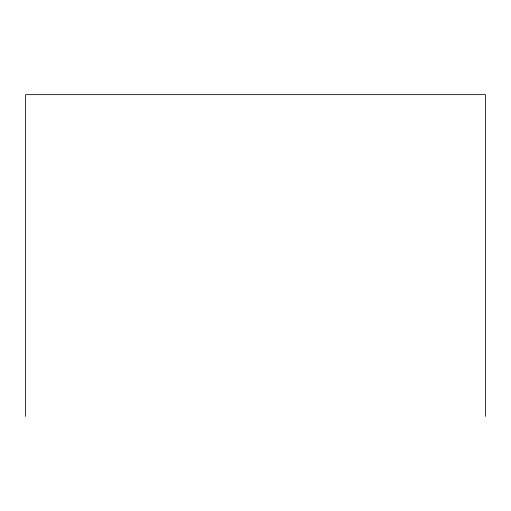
<?xml version="1.0" encoding="UTF-8"?>
<svg xmlns="http://www.w3.org/2000/svg" width="511" height="511" viewBox="0 0 511 511"><rect width="100%" height="100%" fill="white"/><g stroke="black" fill="none" stroke-linecap="round" stroke-linejoin="round"><path stroke-width="0.77" d="M485.45 416.35L485.45 94.65L25.55 94.65L25.55 416.35"/></g></svg>
